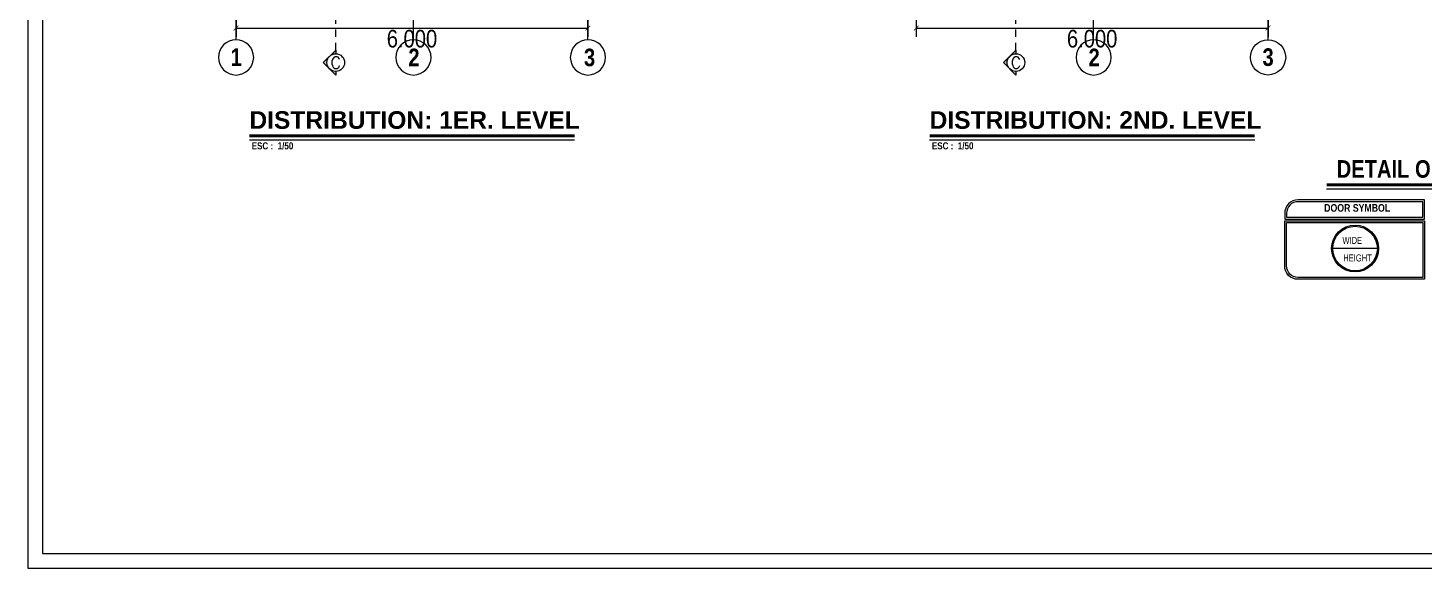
# Model space of a CAD drawing. Header units: millimetres. Extents: x 56 to 215, y 47 to 103.
# Drawn here: x 56.58 to 80.39, y 75.1 to 84.31 of the extents above; entities that cross this region are included whole.
import ezdxf
from ezdxf.enums import TextEntityAlignment as Align

# ---------------------------------------------------------------- set-up
doc = ezdxf.new("R2010")
doc.units = ezdxf.units.MM
doc.linetypes.add('DASHED2', pattern=[0.375, 0.25, -0.125])
for name, color, linetype, lineweight in [('A_Bloques', 56, 'Continuous', 15), ('G_Complemento', 30, 'Continuous', 20), ('G_Cortes', 3, 'Continuous', 60), ('G_Ejes', 253, 'Continuous', 20), ('G_Texto', 122, 'Continuous', 20)]:
    doc.layers.add(name, color=color, linetype=linetype, lineweight=lineweight)
doc.layers.add('G_Acotación', color=171, linetype='Continuous')
doc.styles.add('4MM', font='romans.shx', dxfattribs={"height": 0.2})
doc.styles.add('Acotacion', font='ARIALN.TTF')
doc.styles.add('AMBIENTES', font='ARIALNB.TTF', dxfattribs={"height": 0.15})
doc.styles.add('AN', font='swisscl.ttf')
doc.styles.add('Cotas', font='ARIALNB.TTF', dxfattribs={"height": 0.1})
doc.styles.add('Eje', font='ARIALNB.TTF', dxfattribs={"height": 0.3})
doc.styles.add('Notas', font='ARIALNB.TTF', dxfattribs={"height": 0.15})
doc.styles.add('Titulo', font='arialbd.ttf', dxfattribs={"height": 0.2})
doc.dimstyles.new('Lenin_50', dxfattribs={"dimtxt": 0.3, "dimasz": 0.08, "dimexe": 0.15, "dimexo": 0.2, "dimgap": 0.03, "dimtad": 2, "dimtih": 1, "dimtoh": 1, "dimlfac": -1, "dimzin": 4, "dimdsep": 46, "dimtxsty": 'Acotacion', "dimblk": 'ARCHTICK', "dimcen": 0.08, "dimclrd": 256, "dimclre": 256, "dimclrt": 4, "dimazin": 1, "dimtm": 1e-09, "dimtfac": 1, "dimtmove": 2, "dimatfit": 2, "dimfxl": 1, "dimtolj": 1, "dimlwd": 13, "dimlwe": 18, "dimarcsym": 0})

# ---------------------------------------------------------------- blocks, each defined once
blk = doc.blocks.new('Eri')
blk.add_line((-1.7, 0), (0, 0))
blk.add_circle((-2, 0), 0.3)
at = {"color": 1, "style": 'Eje', "flags": 4}
blk.add_attdef('H', text='', height=0.3, dxfattribs=at).set_placement((-2, 0), align=Align.MIDDLE_CENTER)
blk = doc.blocks.new('_ArchTick')
at = {"color": 0, "linetype": 'ByBlock', "const_width": 0.15}
blk.add_lwpolyline([(-0.5, -0.5), (0.5, 0.5)], dxfattribs=at)
blk = doc.blocks.new('*D64')
at = {"layer": 'Defpoints', "color": 0, "transparency": 16777216}
for p in [(71.725, 85.809), (77.725, 85.809), (77.725, 84.309)]:
    blk.add_point(p, dxfattribs=at)
at = {"layer": 'G_Acotación', "lineweight": 18, "transparency": 16777216}
for p, q in [((71.725, 85.609), (71.725, 84.159)), ((77.725, 85.609), (77.725, 84.159))]:
    blk.add_line(p, q, dxfattribs=at)
at = {"layer": 'G_Acotación', "lineweight": 13, "transparency": 16777216}
blk.add_line((71.725, 84.309), (77.725, 84.309), dxfattribs=at)
at = {"layer": 'G_Acotación', "lineweight": 13, "transparency": 16777216, "xscale": 0.08, "yscale": 0.08, "zscale": 0.08}
for p, rotation in [((71.725, 84.309), 179.9999999999996), ((77.725, 84.309), 359.9999999999996)]:
    blk.add_blockref('_ArchTick', p, dxfattribs=dict(at, rotation=rotation))
at = {"layer": 'G_Acotación', "color": 4, "lineweight": 5, "transparency": 16777216, "insert": (74.725, 84.126), "char_height": 0.3, "attachment_point": 5, "style": 'Acotacion'}
blk.add_mtext('\\A1;6.000', dxfattribs=at)
blk = doc.blocks.new('*D78')
at = {"layer": 'Defpoints', "color": 0, "transparency": 16777216}
for p in [(60.125, 85.809), (66.125, 85.809), (66.125, 84.309)]:
    blk.add_point(p, dxfattribs=at)
at = {"layer": 'G_Acotación', "lineweight": 18, "transparency": 16777216}
for p, q in [((60.125, 85.609), (60.125, 84.159)), ((66.125, 85.609), (66.125, 84.159))]:
    blk.add_line(p, q, dxfattribs=at)
at = {"layer": 'G_Acotación', "lineweight": 13, "transparency": 16777216}
blk.add_line((60.125, 84.309), (66.125, 84.309), dxfattribs=at)
at = {"layer": 'G_Acotación', "lineweight": 13, "transparency": 16777216, "xscale": 0.08, "yscale": 0.08, "zscale": 0.08, "rotation": 180.0000000000004}
blk.add_blockref('_ArchTick', (60.125, 84.309), dxfattribs=at)
at = {"layer": 'G_Acotación', "lineweight": 13, "transparency": 16777216, "xscale": 0.08, "yscale": 0.08, "zscale": 0.08}
blk.add_blockref('_ArchTick', (66.125, 84.309), dxfattribs=at)
at = {"layer": 'G_Acotación', "color": 4, "lineweight": 5, "transparency": 16777216, "insert": (63.125, 84.126), "char_height": 0.3, "attachment_point": 5, "style": 'Acotacion'}
blk.add_mtext('\\A1;6.000', dxfattribs=at)
blk = doc.blocks.new('Titulo')
at = {"style": 'Titulo', "oblique": 20, "flags": 4}
blk.add_attdef('TITULO', (0.026, 0.189), '', height=0.3, dxfattribs=at)
at = {"oblique": 20, "flags": 4}
blk.add_attdef('ESCALA', (0.26, -0.101), '', height=0.11, dxfattribs=at)

msp = doc.modelspace()

# ---------------------------------------------------------------- hatches: boundary and pattern name
at = {"layer": 'G_Cortes', "linetype": 'Continuous', "lineweight": 5}
h = msp.add_hatch(color=1, dxfattribs=at)
h.paths.add_polyline_path([(61.6755, 83.7208, 0.1989124), (61.7194, 83.6148), (61.6134, 83.7208), (61.7194, 83.8269, 0.1989124)])
h.paths.add_polyline_path([(61.7194, 83.8269), (61.8255, 83.933), (61.8255, 83.8708, 0.1989124)])
h.paths.add_polyline_path([(61.7194, 83.6148, 0.1989124), (61.8255, 83.5708), (61.8255, 83.5087)])
h = msp.add_hatch(color=1, dxfattribs=at)
h.paths.add_polyline_path([(73.2755, 83.7208, 0.1989124), (73.3194, 83.6148), (73.2134, 83.7208), (73.3194, 83.8269, 0.1989124)])
h.paths.add_polyline_path([(73.3194, 83.8269), (73.4255, 83.933), (73.4255, 83.8708, 0.1989124)])
h.paths.add_polyline_path([(73.3194, 83.6148, 0.1989124), (73.4255, 83.5708), (73.4255, 83.5087)])

# ---------------------------------------------------------------- linework, layer by layer
at = {"lineweight": 5}
for points in [[(97.6255, 75.1029), (97.6255, 102.6587), (56.5755, 102.6587), (56.5755, 75.1029)], [(97.3755, 75.3529), (97.3755, 102.4087), (56.8255, 102.4087), (56.8255, 75.3529)]]:
    msp.add_lwpolyline(points, close=True, dxfattribs=at)
at = {"layer": 'A_Bloques', "lineweight": 5}
msp.add_line((79.5891, 80.5508), (78.8291, 80.5508), dxfattribs=at)
for radius in [0.4, 0.38]:
    msp.add_circle((79.2091, 80.5508), radius, dxfattribs=at)
at = {"layer": 'G_Complemento', "color": 0, "lineweight": 5}
for points in [[(78.0088, 81.053), (80.3927, 81.053), (80.3927, 81.379), (78.2369, 81.379, 0.4142136), (78.0088, 81.1509)], [(78.0088, 81.023), (80.3927, 81.023), (80.3927, 80.0264), (78.2369, 80.0264, -0.4142136), (78.0088, 80.2545)]]:
    msp.add_lwpolyline(points, format="xyb", close=True, dxfattribs=at)
at = {"layer": 'G_Complemento', "lineweight": 5}
for points in [[(78.0388, 81.083), (80.3627, 81.083), (80.3627, 81.349), (78.2369, 81.349, 0.4142136), (78.0388, 81.1509)], [(78.0388, 80.993), (80.3627, 80.993), (80.3627, 80.0564), (78.2369, 80.0564, -0.4142136), (78.0388, 80.2545)]]:
    msp.add_lwpolyline(points, format="xyb", close=True, dxfattribs=at)
at = {"layer": 'G_Cortes', "color": 3, "linetype": 'DASHED2', "lineweight": 5, "ltscale": 0.5}
for p, q in [((61.8255, 83.933), (61.8255, 100.9844)), ((73.4255, 83.933), (73.4255, 100.9844))]:
    msp.add_line(p, q, dxfattribs=at)
at = {"layer": 'G_Cortes', "color": 3, "linetype": 'Continuous', "lineweight": 5}
for points in [[(61.8255, 83.5708), (61.8255, 83.5087), (61.6134, 83.7208), (61.8255, 83.933), (61.8255, 83.8708)], [(73.4255, 83.5708), (73.4255, 83.5087), (73.2134, 83.7208), (73.4255, 83.933), (73.4255, 83.8708)]]:
    msp.add_lwpolyline(points, dxfattribs=at)
at = {"layer": 'G_Cortes', "color": 5, "linetype": 'Continuous', "lineweight": 5}
for centre in [(61.8255, 83.7208), (73.4255, 83.7208)]:
    msp.add_circle(centre, 0.15, dxfattribs=at)
at = {"layer": 'G_Texto', "lineweight": 5, "const_width": 0.05}
for points in [[(60.353, 82.4705), (65.898, 82.4705)], [(71.953, 82.4705), (77.498, 82.4705)], [(78.7232, 81.6362), (82.2236, 81.6362)]]:
    msp.add_lwpolyline(points, dxfattribs=at)
at = {"layer": 'G_Texto', "lineweight": 5}
for points in [[(60.353, 82.4021), (65.898, 82.4021)], [(71.953, 82.4021), (77.498, 82.4021)], [(78.7232, 81.5679), (82.2233, 81.5679)]]:
    msp.add_lwpolyline(points, dxfattribs=at)

# ---------------------------------------------------------------- block references
at = {"layer": 'G_Ejes', "lineweight": 5}
ref = msp.add_blockref('Eri', (60.1255, 85.8087), dxfattribs=dict(at, xscale=-1, rotation=270))
ref.add_attrib('H', '1', dxfattribs={"layer": '0', "color": 1, "height": 0.3, "style": 'Eje', "flags": 4}).set_placement((60.1271, 83.8138), align=Align.MIDDLE_CENTER)
ref = msp.add_blockref('Eri', (63.1505, 85.8087), dxfattribs=dict(at, xscale=-1, rotation=270))
ref.add_attrib('H', '2', dxfattribs={"layer": '0', "color": 1, "height": 0.3, "style": 'Eje', "flags": 4}).set_placement((63.1591, 83.8087), align=Align.MIDDLE_CENTER)
ref = msp.add_blockref('Eri', (66.1255, 85.8087), dxfattribs=dict(at, xscale=-1, rotation=270))
ref.add_attrib('H', '3', dxfattribs={"layer": '0', "color": 1, "height": 0.3, "style": 'Eje', "flags": 4}).set_placement((66.1541, 83.8087), align=Align.MIDDLE_CENTER)
ref = msp.add_blockref('Eri', (74.7505, 85.8087), dxfattribs=dict(at, xscale=-1, rotation=270))
ref.add_attrib('H', '2', dxfattribs={"layer": '0', "color": 1, "height": 0.3, "rotation": 360, "style": 'Eje', "flags": 4}).set_placement((74.7591, 83.8087), align=Align.MIDDLE_CENTER)
ref = msp.add_blockref('Eri', (77.7255, 85.8087), dxfattribs=dict(at, rotation=90))
ref.add_attrib('H', '3', dxfattribs={"layer": '0', "color": 1, "height": 0.3, "style": 'Eje', "flags": 4}).set_placement((77.7255, 83.8138), align=Align.MIDDLE_CENTER)
at = {"layer": 'G_Texto', "lineweight": 5}
ref = msp.add_blockref('Titulo', (60.353, 82.4021), dxfattribs=at)
ref.add_attrib('TITULO', 'DISTRIBUTION: 1ER. LEVEL', (60.353, 82.5916), dxfattribs={"layer": '0', "height": 0.3, "style": 'Titulo', "flags": 4})
ref.add_attrib('ESCALA', ' ESC :  1/50', (60.353, 82.2412), dxfattribs={"layer": '0', "height": 0.12, "style": 'Cotas', "flags": 4})
ref = msp.add_blockref('Titulo', (71.953, 82.4021), dxfattribs=at)
ref.add_attrib('TITULO', 'DISTRIBUTION: 2ND. LEVEL', (71.953, 82.5916), dxfattribs={"layer": '0', "height": 0.3, "style": 'Titulo', "flags": 4})
ref.add_attrib('ESCALA', ' ESC :  1/50', (71.953, 82.2412), dxfattribs={"layer": '0', "height": 0.12, "style": 'Cotas', "flags": 4})

# ---------------------------------------------------------------- texts
at = {"layer": 'G_Cortes', "color": 2, "linetype": 'Continuous', "lineweight": 5, "style": '4MM'}
for p in [(61.8255, 83.7208), (73.4255, 83.7208)]:
    msp.add_text('C', height=0.2, rotation=359.85917, dxfattribs=at).set_placement(p, align=Align.MIDDLE_CENTER)
at = {"layer": 'G_Texto', "lineweight": 5, "style": 'AMBIENTES'}
msp.add_text('DETAIL OF VANOS', height=0.3, dxfattribs=at).set_placement((80.4605, 81.9073), align=Align.MIDDLE)
at = {"layer": 'G_Texto', "color": 5, "lineweight": 5, "style": 'Notas'}
msp.add_text('DOOR SYMBOL', height=0.13, rotation=0.03015, dxfattribs=at).set_placement((79.2448, 81.178), align=Align.CENTER)
at = {"layer": 'G_Texto', "lineweight": 5, "style": 'AN'}
for s, p in [('WIDE', (78.9933, 80.6288)), ('HEIGHT', (79.0076, 80.3297))]:
    msp.add_text(s, height=0.12, dxfattribs=at).set_placement(p)

# ---------------------------------------------------------------- dimensions: what is measured, and where the dimension line sits
at = {"layer": 'G_Acotación', "lineweight": 5}
for base, p1, p2, picture, middle in [((66.1255, 84.3087), (60.1255, 85.8087), (66.1255, 85.8087), '*D78', (63.1255, 84.1255)), ((77.7255, 84.3087), (71.7255, 85.8087), (77.7255, 85.8087), '*D64', (74.7255, 84.1255))]:
    dim = msp.add_linear_dim(base=base, p1=p1, p2=p2, angle=180, dimstyle='Lenin_50', override={"dimdec": 3, "dimfxl": 0.06}, dxfattribs=at)
    dim.commit()
    dim.dimension.update_dxf_attribs({"geometry": picture, "text_midpoint": middle})

doc.saveas('drawing.dxf')
